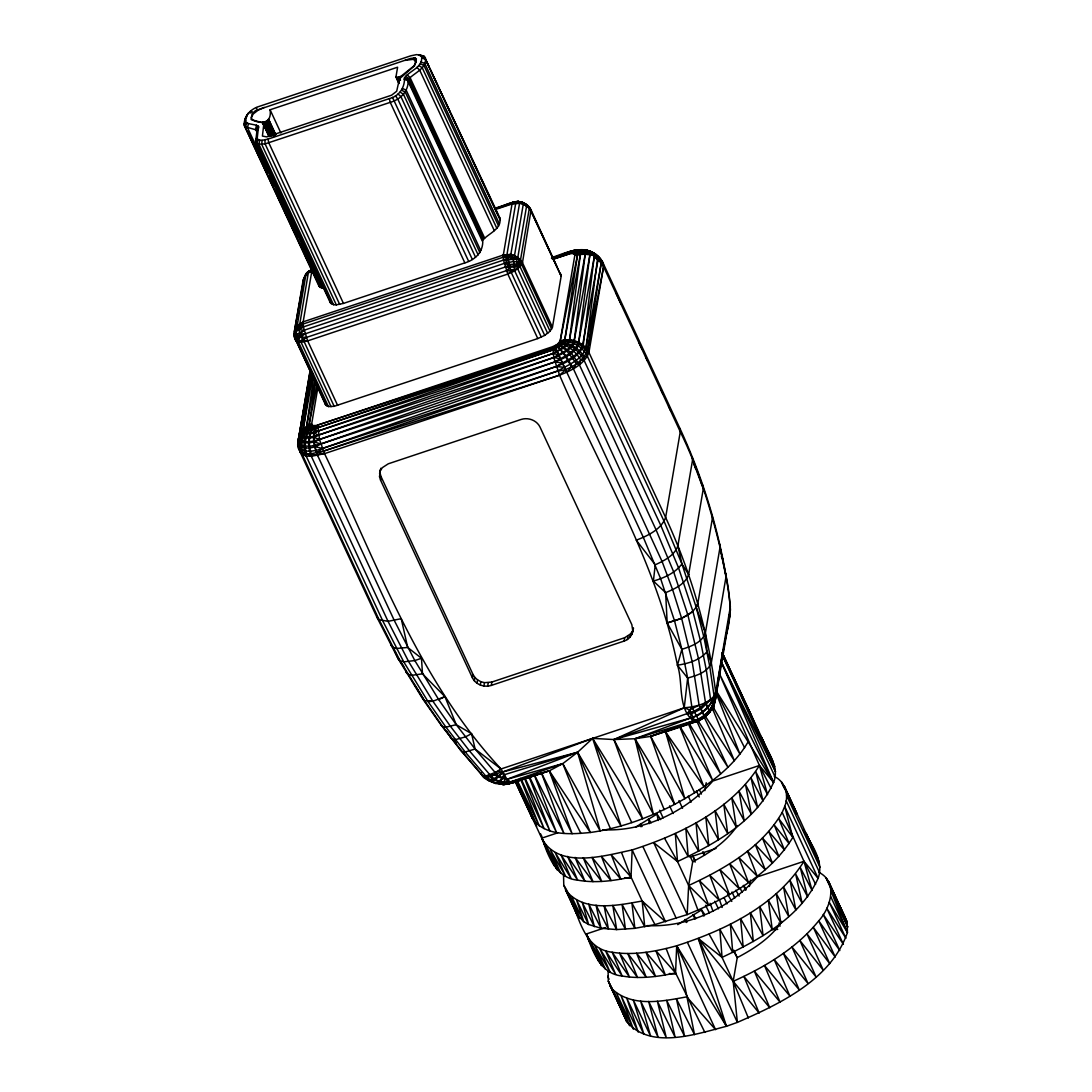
<?xml version="1.0" encoding="UTF-8"?>
<svg xmlns="http://www.w3.org/2000/svg" width="1092" height="1092" viewBox="0 0 1092 1092"><rect width="100%" height="100%" fill="white"/><g stroke="black" fill="none" stroke-linecap="round" stroke-linejoin="round"><path stroke-width="1.5" d="M311.848 269.779L305.869 274.788L303.044 280.74L294.308 331.845L294.499 336.773L325.457 404.654L328.433 406.565L334.179 406.32L537.783 338.561L544.69 335.394L514.714 270.898L513.772 261.438L510.824 254.409L519.56 203.303L522.331 202.307L524.57 203.74M552.497 259.364L570.311 253.59L573.86 253.603C584.097 245.918 598.58 252.634 603.262 263.459L679.961 428.501C705.528 483.701 722.727 542.82 729.947 603.248L730.166 613.349L715.519 699.071C713.69 709.732 705.514 718.891 695.208 722.03C676.863 710.373 683.606 683.005 677.45 665.205C656.92 561.889 600.655 470.87 559.582 375.17L553.726 357.548L552.866 346.614L557.384 344.335L560.196 340.936L577.6 254.477C572.781 246.382 557.439 258.954 551.569 258.149M544.69 335.394L550.054 331.231L520.079 266.735L518.468 258.326L514.523 255.405L510.824 254.409L503.316 255.037L303.166 321.853L297.174 325.744L294.308 331.845L304.013 277.505L303.044 280.74M310.387 369.833L298.171 440.936L298.471 446.519L300.191 452.184L376.89 617.212L398.02 658.476L422.481 698.498L440.704 724.542L460.169 749.631L480.944 773.914C486.582 781.722 495.891 772.645 502.525 772.03L592.628 738.383L613.909 739.543L634.984 738.738L650.641 736.377L696.901 721.157C708.367 717.54 716.734 705.132 715.683 692.465L730.343 606.742L729.947 603.248L730.166 613.349L722.454 655.268M514.892 780.821L532.432 818.591C545.317 836.458 570.925 834.315 590.322 832.5C619.874 828.364 648.252 817.949 674.692 804.326L650.641 736.377L692.915 721.007L693.024 717.321C704.381 713.718 712.858 703.931 715.683 692.465C708.38 631.954 691.168 572.781 665.629 517.471L588.929 352.429C583.974 342.096 570.87 337.414 560.196 340.936L574.842 255.214L573.86 253.603C584.002 244.308 601.897 254.149 603.576 266.707L680.275 431.75C698.32 468.468 710.414 507.589 720.024 547.297C725.784 576.521 735.667 607.056 725.634 636.5M719.737 671.648C721.321 665.397 707.616 743.843 715.683 692.465C712.325 704.954 702.252 714.141 690.199 718.14L634.984 738.738L653.466 814.386L613.909 739.543L684.234 707.807C694.894 706.811 706.688 704.476 714.086 696.068L709.745 666.311L703.794 636.718L696.232 607.343L681.927 563.936L664.1 521.321L587.4 356.292C582.582 346.246 570.911 340.062 559.896 341.769L564.769 339.912L580.439 254.095C576.781 243.925 557.043 259.336 552.538 257.33C564.619 253.235 578.05 246.546 590.895 251.57M689.912 855.8L692.697 861.793L688.643 885.503L687.168 914.605L655.009 924.583L642.151 901.023L631.026 877.067L632.159 849.931C680.63 834.315 731.449 809.936 759.431 765.478L718.836 672.563L773.573 782.473C755.746 821.703 714.741 843.843 677.518 861.547L653.767 842.724L687.168 914.605C727.49 898.02 769.519 875.716 792.833 837.359L784.711 806.428C789.229 795.522 785.435 781.599 774.283 776.48M704.9 1032.459L675.566 972.904L676.699 945.768C725.17 930.152 775.989 905.787 803.971 861.315L782.213 812.393L784.711 806.428L818.113 878.309C800.286 917.539 759.281 939.68 722.058 957.384L698.307 938.56L726.439 1026.289C696.259 1034.028 650.709 1050.094 626.781 1021.689L608.312 981.162L608.094 970.924M547.665 333.374L517.69 268.864L517.212 261.357L514.523 255.405L523.259 204.313C514.291 198.021 503.835 206.975 494.799 208.504M334.179 406.32L304.204 341.823C300.45 336.705 297.515 329.716 299.863 323.437L308.476 271.935L311.902 270.748L303.166 321.853L303.344 326.918L307.657 340.881L337.633 405.391M520.379 202.853L518.222 201.433L513.404 202.129L512.052 203.931L503.316 255.037L503.494 260.087L507.807 274.065L537.783 338.561M562.407 341.55L559.022 344.949L552.702 348.143L316.175 425.539C311.684 435.08 314.564 446.014 317.622 455.5L394.321 620.543L414.81 660.564L438.547 699.385L456.224 724.665L475.102 749.003L496.478 774.051L499.194 776.207L507.002 779.306L562.776 763.636L577.613 752.265L592.628 738.383L642.628 818.754L613.909 739.543L694.444 711.001L700.695 707.479L710.619 699.549L706.292 669.915L700.368 640.431L692.833 611.192L678.596 567.963L660.837 525.539L584.138 360.497C579.524 350.901 570.01 343.68 559.322 342.601L562.776 340.786L569.519 339.803L579.21 344.13L588.929 352.429C584.329 364.673 570.966 370.652 559.582 375.17L324.529 453.644L311.343 456.306L306.129 455.992L302.32 454.586L300.191 452.184L298.839 447.829L299.877 448.935M693.638 721.798L698.948 720.706L691.85 706.92L687.646 678.05L681.858 649.331L674.528 620.843L660.66 578.733L643.352 537.4L555.173 347.16L552.866 346.614L317.799 425.088L319.478 439.462L324.529 453.644C376.672 561.875 417.594 679.47 501.023 768.973L507.002 779.306L511.998 783.196L549.317 770.816L562.776 763.636L600.204 830.93L577.613 752.265L502.525 772.03C497.119 779.183 484.275 784.152 480.821 772.576L481.299 774.283L487.005 779.565M310.374 368.959L298.212 440.608C294.84 455.528 308.777 452.798 317.622 455.5C313.773 446.259 311.493 434.889 316.175 425.539L312.626 425.525L311.616 424.256L318.25 385.258M311.37 371.007L300.6 432.568L299.099 436.704C301.651 444.922 313.5 441.045 319.478 439.462L553.726 357.548C561.015 352.743 571.198 349.658 574.242 340.595L585.216 254.177C585.039 247.488 574.638 249.385 571.758 253.371C579.988 245.727 594.116 251.105 600.341 259.009L603.576 266.707L588.929 352.429M573.86 253.603L579.347 251.556L587.168 250.873L588.861 251.61L589.967 254.149L578.692 342.26L579.21 344.13C574.46 353.494 564.168 358.394 554.791 361.957L319.478 439.462C313.964 442.82 301.351 445.795 298.812 437.605L298.894 436.445L298.539 442.656L301.883 445.563L309.555 446.382L320.789 443.994L556.183 366.502C566.489 362.585 577.804 357.193 583.032 346.915L594.335 255.856L593.065 252.921L587.905 251.447L579.811 251.924L574.501 253.999C582.159 251.515 591.25 251.283 597.815 256.62L585.981 347.898C581.79 360.251 568.004 364.796 557.794 370.98L323.423 451.146L311.22 453.74C308.203 444.608 308.463 433.497 314.728 425.743C307.248 433.811 307.18 446.628 311.343 456.306L388.042 621.348L408.749 661.793L432.732 701.023L450.6 726.562L469.683 751.159L490.049 774.951C494.608 781.026 502.566 782.514 509.718 782.172L549.317 770.816L590.322 832.5L562.776 763.636L509.718 782.172C502.839 783.578 495.195 781.64 490.253 776.521L482.637 775.661L480.944 773.914M563.54 875.088L563.772 885.312L576.972 914.441L583.756 921.689L588.615 924.487L601.023 928.282L616.639 929.579L634.861 928.337L655.009 924.583M602.729 829.77C643.87 831.858 685.913 811.834 712.789 781.053L759.431 765.478L773.573 782.473C780.193 766.338 766.966 751.665 761.602 737.455L759.677 734.861M647.269 925.606C688.41 927.709 730.452 907.67 757.329 876.89L803.971 861.315L818.113 878.309C824.542 860.755 810.878 844.048 803.262 829.401L806.906 837.086M563.772 885.312C578.664 907.384 579.333 948.457 612.162 952.238C633.81 955.677 655.814 951.501 676.699 945.768L726.439 1026.289L737.387 1022.371L733.182 981.339C765.123 966.966 796.423 948.347 818.741 920.815C830.575 907.971 838.533 882.008 818.823 872.317M847.419 932.541L847.174 922.221L828.801 881.913L847.174 922.221L830.493 886.376L847.829 927.176L831.135 891.29L847.419 932.541C831.08 979.715 780.179 1003.712 737.387 1022.371L698.307 938.56L759.158 1013.062L743.884 976.439L769.764 1007.766L754.34 971.143L780.043 1002.087L764.468 965.492L789.912 996.109L774.187 959.54L799.248 989.871L783.373 953.343L807.971 983.442L791.959 946.969L816.011 976.876L799.863 940.458L823.286 970.242L807.002 933.892L829.715 963.608L813.322 927.326L835.243 957.029L818.741 920.815L839.816 950.572L823.245 914.427L843.393 944.293L826.753 908.23L845.931 938.274L829.251 902.265L847.419 932.541L830.712 896.6M309.473 377.968L298.212 440.608C295.645 454.6 314.469 451.76 322.372 448.498L557.794 370.98C570.079 370.024 582.951 361.657 587.619 350.082L603.576 266.707L603.262 263.459L600.873 259.555L593.693 253.139L590.281 252.361L590.936 252.88M313.554 377.859L306.647 426.33C306.907 431.367 314.892 429.838 317.622 427.75L552.702 348.143M311.493 374.31L303.235 429.156C303.562 435.872 314.168 433.852 317.854 431.149L552.702 349.959L560.769 345.877L565.588 340.554L574.242 340.595L574.897 342.096C570.816 350.232 561.779 354.409 553.726 357.548L318.482 435.107C313.363 436.459 303.207 439.789 301.01 432.746L303.235 429.156L309.05 424.979L317.335 383.251M418.987 54.736L421.608 56.429C423.123 67.527 409.855 70.475 404.49 77.805C404.886 87.729 399.085 96.233 389.366 98.608L267.95 139.134L262.121 140.322L261.698 144.335L336.309 304.859L343.448 303.412L464.851 262.885C475.197 260.005 483.524 251.624 482.719 240.213C488.588 233.224 501.678 229.429 499.959 218.154L424.201 56.32L416.68 54.6L410.838 55.788L259.405 106.334C250.955 108.695 243.325 116.243 244.335 125.539L318.946 286.063L320.079 287.373L325.348 288.766M631.777 822.631L592.628 738.383L621.034 825.975L577.613 752.265L507.002 779.306C507.152 785.79 498.457 788.151 505.555 779.319L497.119 776.562L495.017 774.76L495.263 772.549L501.023 768.973L684.234 707.807L689.571 709.896L695.208 722.03L698.907 720.597M684.234 707.807L687.646 678.05L677.45 665.205L681.858 649.331L667.171 622.918L665.642 592.656L653.398 581.067L655.241 564.81L636.295 540.199C647.665 535.694 661.029 529.716 665.629 517.471L680.275 431.75L679.961 428.501M716.488 691.318L773.573 782.473L721.225 661.97L721.566 659.063M504.436 784.411L509.432 783.715L509.623 782.186C511.206 785.38 501.87 783.824 505.364 784.37M310.66 369.71L300.6 432.568C301.01 440.799 313.909 438.329 318.482 435.107L553.016 353.494C558.831 349.522 567.062 347.12 569.519 339.803L580.439 254.095C589.161 251.365 598.007 257.002 603.262 263.459C598.102 253.44 584.78 249.972 574.829 254.545L577.491 253.344M315.711 381.695L309.009 425.443L311.22 427.436L317.622 427.75L552.702 349.959L555.173 347.16L554.668 345.905L566.652 372.372L571.539 366.748L563.363 353.18L556.156 345.14L557.521 345.918L565.902 355.76L573.396 368.823L662.121 561.561L672.617 589.694L681.654 618.4L692.164 661.629L699.098 705.159L704.64 717.089M720.229 668.427L720.734 665.192M587.619 350.082L601.255 262.926L594.253 257.016L591.332 251.883M298.676 447.078C297.365 437.947 303.126 427.928 311.984 425.129C302.32 430.098 297.556 441.864 300.191 452.184L298.839 447.829M298.171 440.936L298.894 436.445M320.079 287.373L244.335 125.539L247.092 114.701M245.85 121.935L248.444 123.628L256.524 125.211L258.545 126.522L257.03 130.125L255.665 142.096L330.275 302.62L333.483 304.695L336.309 304.859M421.608 56.429L425.348 57.617C427.081 68.905 413.977 72.686 408.108 79.689C408.913 91.086 400.587 99.481 390.24 102.348L265.097 143.898L258.872 144.158L255.665 142.096L257.18 138.493L258.545 126.522M398.894 83.101L396.014 76.59L397.611 67.199L270.093 109.773C272.031 123 261.957 124.638 252.307 119.915L251.242 117.445L253.358 113.882L258.094 110.21L264.182 107.412M294.881 331.927L295.454 328.637M296.014 325.334L296.574 322.044M297.147 318.741L297.707 315.452M299.112 307.207L299.672 303.904M300.245 300.614L300.805 297.311M301.365 294.021L301.938 290.718M302.498 287.428L303.057 284.125M331.04 406.715L301.064 342.219C297.065 337.947 294.69 331.34 297.174 325.744L305.91 274.638L311.902 270.748M379.593 476.958L380.152 470.256L379.593 476.958L380.576 480.207L472.44 677.873C475.743 684.657 484.261 687.714 491.291 685.421L624.119 641.072C629.893 639.325 633.155 633.647 633.428 627.873L631.886 634.438M379.566 473.628L380.917 468.195M380.576 480.207L381.149 476.835L380.166 473.587M550.054 331.231L552.443 327.19L522.467 262.694L517.84 257.221L526.576 206.115L521.689 202.361M522.467 262.694L513.772 261.438L504.149 263.445L303.999 330.275L295.017 335.531L295.482 340.158L296.546 341.359L301.064 342.219L307.657 340.881L507.807 274.065L514.714 270.898L520.079 266.735L522.467 262.694L531.053 209.978C527.886 203.317 519.533 199.577 512.544 202.566C519.655 202.361 527.873 204.723 531.203 211.602L561.179 276.099L552.443 327.19M472.44 677.873L473.013 674.501L381.149 476.835M474.337 680.835L474.911 677.45L473.013 674.501M476.999 683.278L477.586 679.893L474.911 677.45M480.275 685.053L480.849 681.681L477.586 679.893M483.906 686.035L484.479 682.664L491.864 682.05L624.706 637.701L630.603 633.879L632.459 631.053M487.66 686.158L488.247 682.787M491.291 685.421L491.864 682.05M624.119 641.072L624.706 637.701M627.368 639.516L627.955 636.145M630.016 637.25L630.603 633.879M655.241 564.81C664.086 560.66 674.515 555.664 677.9 545.768L692.56 460.046L692.219 456.756M665.642 592.656C674.556 588.916 685.216 584.343 688.643 574.501L703.289 488.779L702.948 485.449L701.46 483.688M692.901 611.424L681.654 618.4L667.171 622.918C678.473 619.573 693.229 615.765 697.802 603.617L712.462 517.881L712.093 514.523M719.655 543.884L720.024 547.297L705.377 633.019C701.91 642.724 690.813 646.423 681.858 649.331M687.646 678.05C696.587 675.552 707.862 672.303 711.342 662.667L725.989 576.945L725.62 573.491M704.859 790.635L706.21 782.732M748.334 1017.949L733.182 981.339L737.236 957.629L733.756 950.149M749.399 886.472L750.491 880.152M715.519 699.071L714.223 696.3M311.616 424.256C307.316 423.314 297.01 438.056 303.235 429.156L312.954 374.324M310.073 374.679L310.66 371.376M306.647 426.33L314.987 379.893M559.322 342.601C569.423 341.96 578.924 348.348 584.124 356.688L587.4 356.292L585.981 347.898L601.255 262.926L602.375 262.995M717.935 680.33L718.536 676.985M719.137 673.655L720.624 665.301M324.529 453.644L316.953 452.921L322.372 448.498L556.183 366.502C565.656 360.633 578.76 356.333 582.664 344.744L598.102 259.65L596.041 254.6M569.519 339.803L585.216 254.177L583.374 251.337L580.644 250.068L576.999 250.832L572.918 253.385L573.6 251.911M574.242 340.595L589.885 255.146L587.905 251.447L586.09 250.327M309.145 426.098L311.67 424.583C290.049 435.012 297.461 457.084 320.789 443.994L554.791 361.957C563.336 356.483 575.143 352.798 578.692 342.26L594.253 257.016L597.42 257.753M775.033 776.808L721.225 661.97L721.839 658.612M313.049 427.545L313.568 425.743C305.897 432.541 303.549 444.089 306.593 453.699L306.129 455.992L382.828 621.034L403.726 661.834L427.914 701.419L445.945 727.19L465.192 752.006L485.735 776.016C490.54 781.722 498.157 784.534 505.514 784.22M262.121 140.322L259.8 140.185L258.872 144.158L333.483 304.695M248.444 123.628L247.515 127.6L322.113 288.138M256.524 125.211L255.583 129.184L257.016 132.269M303.207 281.34L305.623 274.488L304.04 278.214M613.909 739.543L690.199 718.14L691.413 713.868L701.31 708.804L710.619 699.549L711.738 701.637M728.951 616.734L729.784 613.841M250.655 110.934L250.041 113.008L252.197 111.548M559.609 344.512L557.384 344.335L566.311 350.177L576.453 363.581L579.361 364.769L570.816 352.429L558.49 343.448C568.181 344.608 575.948 352.061 580.821 360.087L579.361 364.769L656.06 529.811L673.696 571.949L687.905 615.11L698.498 658.722L705.5 702.647L709.8 711.902M728.937 616.434L729.784 613.731M302.88 452.839L306.129 455.992C301.378 445.7 304.859 433.333 312.626 425.525C304.054 431.354 299.836 442.888 302.88 452.839L302.32 454.586L379.02 619.628L400.054 660.701L424.419 700.559L442.574 726.508L461.943 751.487L483.306 776.398M552.593 259.405L568.686 254.026L570.229 251.419L574.597 250.232M246.778 123L245.468 126.836L257.03 130.125M256.511 129.538L257.821 125.703M256.811 143.393L258.121 139.558L257.18 138.493M696.232 607.343L697.802 603.617M248.539 112.831L245.7 117.595M299.099 436.704L301.01 432.746M244.867 119.683L246.41 116.407M245.714 120.502L244.171 123.792L246.328 128.419M257.098 130.917L258.64 127.641M257.043 137.046L255.501 140.336L331.422 303.931M570.283 340.881L563.841 348.02L553.016 353.494L317.854 431.149C313.745 432.227 305.596 434.903 303.835 429.252L311.643 423.914M303.89 277.996L308.831 271.335L311.766 269.751M782.213 812.393C761.902 847.665 724.487 868.85 688.643 885.503L698.006 910.223M576.453 363.581L573.396 368.823L571.539 366.748M709.896 711.424L713.458 705.35L709.841 711.998M692.915 721.007C705.951 718.604 715.942 705.664 715.683 692.465C715.738 705.76 705.678 717.813 692.915 721.007L634.984 738.738L674.692 804.326C702.961 788.82 731.804 770.106 748.293 741.523M691.85 706.92L687.237 713.636L691.413 713.868M298.28 445.249L298.212 440.608M380.535 470.447L382.391 467.622L388.288 463.8L521.13 419.451C528.159 417.158 536.677 420.215 539.98 426.999L631.845 624.665L632.841 631.244M711.561 708.135L713.458 705.35M574.133 250.341L570.311 253.59L572.522 251.146L577.818 249.781M737.346 825.552C726.603 841.864 709.663 852.811 692.697 861.793M781.886 921.389C771.143 937.7 754.203 948.648 737.236 957.629L734.015 951.855M523.791 202.825L517.704 201.515L515.738 203.18L507.002 254.286L511.343 272.659L541.318 337.169M306.565 275.348C303.385 273.246 311.043 270.284 312.394 269.396L308.476 271.935L312.08 269.547M677.9 545.768L681.927 563.936C675.129 573.15 664.072 577.927 653.398 581.067M526.576 206.115L527.927 206.32L529.279 208.599L520.543 259.705L521.703 264.633L505.132 267.062L304.982 333.879L298.457 338.725L296.546 341.359L295.331 339.189L295.836 337.974L303.999 330.275L299.099 329.675L296.178 331.504L294.171 334.261L294.663 337.756L326.522 405.855M301.064 342.219L306.224 337.496L506.374 270.68L517.69 268.864M696.3 607.575L705.377 633.019L707.002 651.665C699.781 660.346 688.165 663.513 677.45 665.205M295.277 328.61L303.057 324.037L503.207 257.221L514.523 255.405M328.433 406.565L298.457 342.055L306.224 337.496L301.242 336.991M708.749 712.653L705.063 716.898L699.098 705.159L689.571 709.896M700.695 707.479L705.5 702.647L709.704 711.684M610.469 828.746L577.613 752.265L504.04 774.801C501.474 784.889 491.823 785.012 486.117 777.054L485.735 776.016L498.812 771.143L501.023 768.973L475.102 749.003L471.567 733.701L456.224 724.665L444.949 696.641L422.481 673.832L421.485 658.258L407.685 647.46L401.228 618.673L388.042 621.348L379.02 619.628L376.89 617.212M565.506 369.888L559.582 375.17L323.423 451.146M311.984 425.129C302.757 431.395 297.42 444.021 302.32 454.586L300.341 451.269M315.37 427.231L317.799 425.088M520.079 266.735L510.346 267.185L506.374 270.68L514.714 270.898M298.457 342.055L295.017 335.531L294.785 330.685L303.057 324.037L299.536 324.269L297.174 325.744M300.259 334.602L304.982 333.879C297.406 334.193 294.663 346.901 294.171 333.197L296.15 330.48L303.344 326.918L503.494 260.087L516.106 258.067L520.543 259.705L516.489 258.995L508.654 259.719L504.149 263.445C509.855 265.984 515.929 262.585 521.703 264.633L551.678 329.129M507.807 274.065L511.124 271.403M311.22 427.436L313.568 425.743M635.64 827.081L657.015 814.059L660.687 819.614M677.722 924.651L701.555 909.895L704.422 914.018M568.686 254.026L571.266 252.211M299.536 324.269L303.166 321.853M574.501 253.999L576.74 252.511M299.099 329.675L303.344 326.918L299.003 327.477M510.824 254.409L507.248 254.927L503.207 257.221L517.84 257.221M572.918 253.385L575.416 252.02M308.435 271.526L312.394 269.396M689.12 723.464L720.652 773.818L696.86 721.198L650.641 736.377L684.875 798.73L665.574 731.927L668.55 730.33M508.108 257.671L503.494 260.087L508.654 259.719M471.567 733.701L465.465 736.882L455.364 739.653L452.061 739.052L446.696 731.435M309.896 426.945L312.626 425.525M508.831 783.851L521.362 778.842M509.814 264.646L505.132 267.062L510.346 267.185M438.67 699.59L444.949 696.641L432.869 701.228L428.05 701.624M562.312 362.953L554.791 361.957M689.939 857.083L716.065 848.416M508.749 783.756L549.317 770.816L580.917 833.442M399.181 83.47L396.041 76.986L398.198 77.395L401.487 75.88L413.868 65.984L415.956 62.435L415.82 61.002L413.199 59.337L405.091 60.374M475.102 749.003L465.192 752.006L461.943 751.487L460.169 749.631M572.358 251.187L551.542 258.217M421.485 658.258L414.81 660.564L403.726 661.834L400.054 660.701L398.02 658.476L395.236 652.402M509.432 783.715L541.482 773.027L572.099 833.742L549.317 770.816M511.643 783.019L513.69 782.309M456.224 724.665L445.945 727.19L442.574 726.508L440.704 724.542M495.645 208.053L513.404 202.129L518.618 201.474L513.404 202.129M498.402 208.04L512.926 203.18M495.918 209.323L516.188 202.593M694.662 792.819L665.574 731.927L695.208 722.03M557.794 832.8L541.714 838.165L515.001 780.876M605.555 927.558L586.254 934.001C592.929 951.35 600.3 974.064 622.14 975.989C639.898 979.196 658.107 976.726 675.566 972.904L666.147 948.538M584.234 253.289L574.87 254.873L588.97 253.89M690.199 718.14L693.024 717.321M574.842 255.214L577.6 254.477L564.769 339.912L565.588 340.554M546.464 846.6L541.714 838.165C558.271 869.737 604.845 855.678 632.159 849.931L665.574 921.812L642.151 901.023C617.567 905.364 582.937 913.008 565.465 889.789L576.972 914.441L568.181 893.761L579.866 918.331L571.908 897.214L583.756 921.689L576.617 900.108L588.615 924.487L582.241 902.402L594.389 926.685L588.738 904.108L601.023 928.282L596.055 905.172L608.462 929.251L604.108 905.609L616.639 929.579L612.83 905.404L625.457 929.278L622.14 904.572L634.861 928.337L631.94 903.111L644.744 926.767L642.151 901.023M422.481 673.832L411.534 675.361L407.93 674.324L405.924 672.153M581.476 249.74L570.229 251.419M560.087 341.346L562.776 340.786L560.196 340.936M577.682 249.891L578.351 249.754L577.177 249.918M512.052 203.931L519.56 203.303M631.026 877.067C613.567 880.889 595.358 883.36 577.6 880.138C557.821 878.35 549.167 859.063 543.57 842.56L557.043 869.805L546.464 846.45L560.783 873.259L550.354 849.808L565.479 876.139L555.2 852.606L571.102 878.446L560.974 854.804L577.6 880.138L567.622 856.401L584.916 881.217L575.061 857.37L592.97 881.654L583.224 857.698L601.692 881.449L592.055 857.397L611.001 880.616L601.46 856.456L620.816 879.142L611.329 854.886L631.026 877.067L621.607 852.702M523.259 204.313L526.904 204.654L529.702 207.685M407.685 647.46L396.451 648.484L392.738 647.256L390.663 644.962M579.811 249.945L584.234 249.809M558.49 343.448L561.274 343.024M514.537 202.648L519.533 201.924M263.8 124.119L262.421 136.077L266.721 136.896L391.564 95.209L396.669 91.264L399.467 78.815L414.578 65.711L416.366 58.845L414.905 57.903L410.374 58.477L255.542 110.592L252.102 113.677L251.105 119.519L262.653 122.823L269.506 136.418M771.334 929.647L777.709 929.401M432.732 701.023L424.556 700.764L414.905 685.216M583.906 250.464L580.18 249.686M495.017 774.76L490.049 774.951L490.253 776.521M503.316 255.037L507.248 254.927M495.113 783.401L497.119 783.292L501.665 778.719L503.999 774.801L502.525 772.03C499.89 776.371 491.591 784.684 486.882 778.719M577.627 253.999L580.439 254.095M303.412 340.759L307.657 340.881M574.897 342.096L578.692 342.26M419.314 55.378L422.14 55.556M593.434 255.405L585.216 254.177M308.599 271.321L309.814 271.935M624.829 877.654L631.217 878.282M669.382 973.504L675.757 974.119M556.183 366.502L564.305 367.308M580.821 360.087L584.138 360.497L584.124 356.688M583.456 249.727L585.312 249.972M503.043 784.384L494.922 783.292L488.424 780.521M553.726 357.548L560.36 358.681M579.21 344.13L582.664 344.744M553.016 353.494L558.531 354.654M576.876 250.327L571.498 251.542L576.59 250.396M315.056 446.642L322.372 448.498M552.702 349.959L556.92 351.078M420.666 55.364L424.201 56.32L429.224 67.117M480.849 681.681L484.479 682.664M584.493 249.877L586.977 250.437M592.301 253.071L595.836 254.381M314.223 441.946L320.789 443.994M583.032 346.915L585.981 347.898M258.121 139.558L259.8 140.185M313.882 437.332L319.478 439.462M421.758 57.862L425.525 59.377L500.136 219.901M421.048 61.971L424.815 63.472L499.426 224.01M403.972 79.129L407.739 80.631L482.336 241.168M402.361 88.534L406.128 90.049L480.739 250.573M486.117 777.054L482.637 775.661L483.019 776.235M588.206 250.723L591.618 252.552M598.102 259.65L600.75 260.838M314.059 433.019L318.482 435.107M527.927 206.32L531.053 209.978L561.179 276.099M596.778 255.91L599.849 258.749M420.379 63.664L423.996 65.547L498.607 226.085M404.49 77.805L408.108 79.689L482.719 240.213M525.866 204.163L531.053 209.978L525.334 204.067M401.679 90.24L405.296 92.138L479.907 252.661M306.593 453.699L311.343 456.306L311.22 453.74M522.331 202.307L527.832 206.019L524.829 204.259L525.102 205.009M314.728 429.224L317.854 431.149M486.745 779.429L488.67 780.657M418.946 65.52L422.249 67.813L496.86 228.351M405.596 76.358L408.899 78.665L483.51 239.189M400.232 92.11L403.535 94.417L478.146 254.941M416.857 67.404L419.697 70.12L494.307 230.644M407.234 74.898L410.073 77.614L484.671 238.138M398.116 94.008L400.955 96.724L475.552 257.262M450.232 737.141L456.32 743.038M675.566 972.904L655.869 950.722L665.356 974.979L646 952.292L655.541 976.453L636.595 953.234L646.232 977.285L627.777 953.548L637.51 977.49L619.601 953.207L629.456 977.053L612.162 952.238L622.14 975.989L605.528 950.654L615.642 974.282L599.754 948.443L610.019 971.989L594.894 945.645L605.323 969.095L591.004 942.287L601.596 965.642L588.11 938.397L598.866 961.67L597.174 957.193M603.262 263.459L600.873 259.555M559.964 273.273L561.029 274.474M498.812 216.844L499.959 218.154M498.812 771.143L504.04 774.801L505.555 779.319M721.293 556.674L722.836 558.64M792.833 837.359L778.692 818.591L789.161 843.597L774.201 824.979L784.506 850.013L768.782 831.49L778.924 856.524L762.462 838.055L772.467 863.103L755.323 844.621L765.205 869.669L747.419 851.132L757.179 876.153L738.834 857.507L748.484 882.5L729.633 863.704L739.202 888.656L719.928 869.655L729.429 894.566L709.8 875.306L719.232 900.163L699.344 880.602L708.722 905.404L688.643 885.503L677.518 861.547L664.591 838.342M747.583 709.609L750.477 713.499L775.457 771.484L721.225 661.97M792.123 805.446L795.017 809.336L819.355 862.421M398.02 658.476L403.74 666.352M395.481 95.796L397.72 98.922L472.331 259.446M686.991 922.126L685.093 919.437L686.363 922.522M695.959 918.563L693.092 914.495L694.935 919.123M665.574 731.927L703.944 786.663L679.579 726.303M842.642 913.717L845.44 917.717L826.084 877.927L830.916 888.369M770.406 758.135L773.122 762.107L722.208 652.743L737.291 686.568M814.946 853.971L817.662 857.943L806.155 833.292L814.946 853.971L810.564 844.758M705.2 716.079L734.384 760.687L711.875 707.247M697.911 720.543L727.927 767.267L704.067 716.871M681.927 563.936L688.643 574.501M679.825 726.18L712.639 780.316L688.438 723.859M651.064 822.904L648.552 818.659L649.317 823.627M703.999 855.254L702.907 852.088L704.599 854.981M727.545 894.157L731.804 901.419M712.121 705.241L739.966 754.163L715.588 691.7M784.179 787.933L781.531 782.09L795.017 809.336L784.261 786.076L796.873 813.731L786.581 795.454L819.996 867.335L808.012 837.687M590.212 941.031L586.254 934.001L596.491 955.746M735.872 890.239L739.161 896.109M709.145 934.192L722.058 957.384L733.182 981.339M743.256 885.503L745.659 889.939M642.096 826.508L640.554 823.6L640.99 826.821M612.134 988.56L608.312 981.162L626.781 1021.689L612.721 989.598L610.005 985.626L625.047 1017.198M771.075 788.438L759.431 765.478L767.567 794.635L755.746 771.716L763.076 801.023L751.105 778.132L757.643 807.534L745.522 784.643L751.323 814.1L739.066 791.222L744.184 820.665L731.79 797.788L736.281 827.163L723.778 804.272L727.695 833.551L715.083 810.619L718.509 839.748L705.801 816.789L708.804 845.699L696.013 822.686L698.662 851.351L685.831 828.282L688.206 856.647L675.32 833.524L677.518 861.547M815.615 884.274L803.971 861.315L812.107 890.471L800.299 867.553L807.616 896.86L795.645 873.969L802.183 903.371L790.062 880.493L795.863 909.936L783.606 887.059L788.724 916.502L776.33 893.625L780.821 923.013L768.318 900.108L772.235 929.388L759.622 906.469L763.049 935.585L750.341 912.625L753.343 941.536L740.553 918.522L743.202 947.187L730.371 924.132L732.746 952.483L719.86 929.36L722.058 957.384M716.079 691.577L744.621 747.761M515.438 780.725L536.691 826.275M540.526 833.824L542.055 836.841M705.541 905.295L709.336 912.803M534.384 774.774L563.922 833.414L541.482 773.027M256.279 107.576L256.92 108.9M529.47 776.794L556.483 832.445L534.22 774.829M695.003 860.373L692.806 855.828L695.113 862.148M714.81 901.269L718.481 908.831M517.048 780.07L539.216 825.852L520.297 778.378M515.465 781.149L535.326 822.494L517.253 781.981M752.333 717.894L722.071 654.695L775.457 771.484L761.602 737.455L767.894 752.224M785.94 790.54L796.873 813.731M525.197 778.514L549.849 830.848L529.115 777.026M399.044 77.163L400.464 80.262M396.314 77.286L399.167 83.401M264.018 122.181L270.475 136.104M722.221 652.743L750.477 713.499M273.778 134.603L267.308 120.68L273.614 134.48M273.764 136.636L266.571 121.171L273.573 136.5M269.669 136.063L263.24 122.277L269.628 136.09M616.188 293.448L621.212 304.245M639.12 342.806L641.987 348.976M645.577 356.688L647.733 361.315M661.342 390.622L662.776 393.707M668.522 406.033L670.665 410.66M529.989 208.777L557.111 267.13M833.674 894.334L838.506 904.777M786.172 800.764L819.587 872.644M430.657 70.202L450.027 111.889M451.46 114.974L470.829 156.647M472.263 159.732L479.443 175.17M480.876 178.255L498.088 215.301M414.905 57.903L416.325 60.975M413.622 57.821L415.765 62.435M713.472 705.705L710.619 699.549M398.198 77.395L399.631 80.48M468.673 261.37L392.492 97.365M464.851 262.885L390.24 102.348L389.366 98.608M699.33 789.557L701.419 794.048M743.884 885.394L745.972 889.884M696.409 790.922L699.262 797.051M688.233 796.109L691.072 802.224M678.978 800.6L682.527 808.244M702.907 852.088L704.313 855.132M724.16 897.829L726.999 903.93M669.587 805.869L673.136 813.513M659.582 810.291L663.131 817.935M642.915 846.587L676.33 918.468M687.455 942.437L726.439 1026.289M270.093 109.773L280.876 132.978M275.675 134.63L268.482 119.151L275.566 134.493M275.484 135.094L268.304 119.629L275.348 134.971M275.088 135.613L267.895 120.147L274.925 135.49M262.653 122.823L269.082 136.65M343.448 303.412L268.837 142.888L267.95 139.134M339.708 304.422L265.097 143.898L264.892 139.967M247.761 131.504L267.13 173.178M268.564 176.262L273.587 187.073M275.02 190.158L296.533 236.473M300.123 244.185L317.335 281.231M607.671 976.248L609.063 979.237M521.457 779.606L544.075 828.651L524.61 778.623M763.472 741.85L774.815 766.57M738.656 689.639L744.84 703.466M732.022 892L734.766 898.115M739.994 887.619L742.014 892.301M530.576 814.209L532.432 818.591M634.984 738.738L664.182 809.568M570.065 897.569L575.115 910.046M707.002 651.665L711.342 662.667M693.734 463.718L695.577 468.468M701.555 909.895L703.971 916.079M692.56 460.046L703.289 488.779M710.087 903.289L712.967 911.192M719.41 899.562L722.153 907.479M530.384 209.173L531.203 211.602M778.992 922.986L780.057 926.207M730.466 610.36L730.016 603.753M720.024 547.297L725.989 576.945M657.015 814.059L658.189 820.474M330.098 300.86L330.275 302.62M325.307 403.03L325.457 404.654M318.782 284.316L318.946 286.063M569.901 252.075L555.418 256.934L569.888 252.075M686.704 996.859C662.789 1001.268 632.691 1007.493 612.721 989.598L629.565 1025.688L616.448 993.051L633.374 1029.155L621.157 995.945L638.178 1032.036L626.781 998.252L643.925 1034.329L633.278 999.944L650.559 1035.994L640.595 1001.009L658.012 1037.018L648.648 1001.446L666.216 1037.4L657.37 1001.255L675.102 1037.127L666.68 1000.409L684.575 1036.199L676.48 998.948L694.539 1034.643L676.699 945.768L715.574 1029.66L686.704 996.859M398.867 80.549L397.42 77.491L398.867 80.59M552.634 861.356L541.714 838.165L554.327 865.819L552.634 861.356M398.935 82.037L396.778 77.45L398.935 82.091M271.321 135.763L264.865 121.963L271.266 135.845M269.069 136.05L262.612 122.236L269.028 136.063M272.222 135.531L265.738 121.608L272.113 135.408M398.88 82.774L396.014 76.59L398.853 82.719"/></g></svg>
